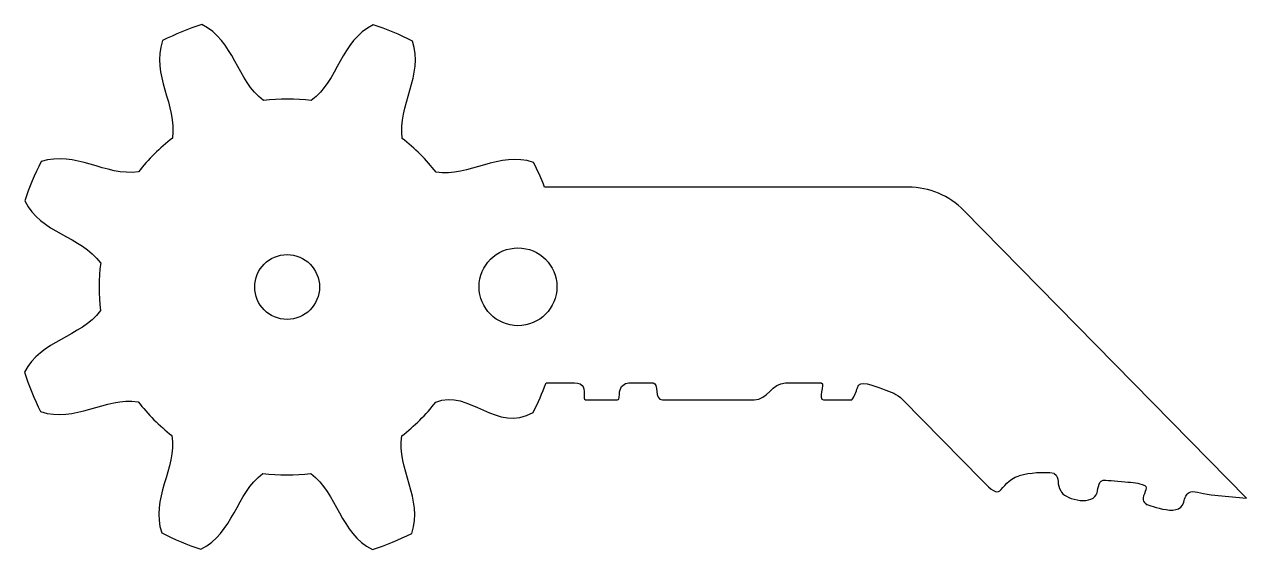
# Model space of a CAD drawing. Extents: x -0.1 to 47, y -20.3 to 0.
import ezdxf

# ---------------------------------------------------------------- set-up
doc = ezdxf.new("R2010")
doc.units = 0
doc.layers.get('0').update_dxf_attribs({"linetype": 'CONTINUOUS'})

msp = doc.modelspace()

# ---------------------------------------------------------------- linework, layer by layer
at = {"color": 7, "linetype": 'CONTINUOUS'}
for p, q in [((33.959, -6.3), (19.93, -6.3)), ((47, -18.3), (36.1, -7.198)), ((19.986, -13.853), (20.95, -13.853)), ((23.18, -13.853), (24.113, -13.853)), ((29.224, -13.853), (30.598, -13.853)), ((21.512, -14.5), (22.744, -14.5)), ((24.48, -14.5), (28.012, -14.5)), ((30.679, -14.5), (31.781, -14.5)), ((33.731, -14.492), (36.785, -17.602)), ((45.631, -18.165), (47, -18.3))]:
    msp.add_line(p, q, dxfattribs=at)
for centre, radius in [((10, -10.15), 1.25), ((18.904, -10.142), 1.5)]:
    msp.add_circle(centre, radius, dxfattribs=at)
for centre, radius, start, end in [((10, -10.15), 10.65, 107.9917, 116.8293), ((10, -10.15), 10.65, 62.9917, 71.8293), ((10, -10.15), 7.25, 82.6026, 97.2185), ((10, -10.15), 7.25, 127.6026, 142.2185), ((10, -10.15), 7.25, 37.6026, 52.2185), ((10, -10.15), 10.65, 152.9917, 161.8293), ((10, -10.15), 10.65, 21.1925, 26.8293), ((33.959, -9.3), 3, 44.4749, 90), ((10, -10.15), 7.25, 172.6026, 187.2185), ((10, -10.15), 10.65, 197.9917, 206.8293), ((10, -10.15), 10.65, 332.9917, 339.6536), ((30.608, -13.687), 1.427, 325.2499, 345.9179), ((10, -10.15), 7.25, 217.6026, 232.2185), ((10, -10.15), 7.25, 307.6026, 322.2185), ((10, -10.15), 7.25, 262.6026, 277.2185), ((39.142, -20.858), 3.543, 82.8602, 104.9034), ((10, -10.15), 10.65, 242.9917, 251.8293), ((10, -10.15), 10.65, 287.9917, 296.8293)]:
    msp.add_arc(centre, radius, start, end, dxfattribs=at)
for points in [[(9.089, -2.957), (8.049, -2.177), (7.964, -0.652), (6.71, -0.021)], [(13.321, -0.031), (12.066, -0.659), (11.976, -2.183), (10.933, -2.96)], [(5.193, -0.646), (4.749, -1.978), (5.764, -3.119), (5.576, -4.406)], [(14.442, -4.42), (14.258, -3.133), (15.276, -1.994), (14.836, -0.661)], [(4.27, -5.708), (2.983, -5.892), (1.844, -4.874), (0.511, -5.314)], [(19.504, -5.343), (18.172, -4.899), (17.031, -5.914), (15.744, -5.726)], [(-0.119, -6.829), (0.509, -8.084), (2.033, -8.174), (2.81, -9.217)], [(2.807, -11.061), (2.027, -12.101), (0.502, -12.186), (-0.129, -13.44)], [(15.73, -14.592), (17.03, -14.066), (18.093, -15.81), (19.489, -14.986)], [(24.113, -13.853), (24.359, -13.853), (24.119, -14.511), (24.48, -14.5)], [(28.012, -14.5), (28.544, -14.5), (28.696, -13.853), (29.224, -13.853)], [(0.496, -14.957), (1.828, -15.401), (2.969, -14.386), (4.256, -14.574)], [(5.558, -15.88), (5.742, -17.167), (4.724, -18.306), (5.164, -19.639)], [(14.807, -19.654), (15.251, -18.322), (14.236, -17.181), (14.424, -15.894)], [(6.679, -20.269), (7.934, -19.641), (8.024, -18.117), (9.067, -17.34)], [(10.911, -17.343), (11.951, -18.123), (12.036, -19.648), (13.29, -20.279)], [(39.582, -17.343), (39.822, -17.522), (39.655, -17.764), (39.844, -18.012)]]:
    msp.add_open_spline(points, degree=3, dxfattribs=at)
for points, knots in [([(20.95, -13.853), (21.143, -13.853), (21.388, -13.836), (21.471, -14.175), (21.442, -14.5), (21.512, -14.5)], [0, 0, 0, 0, 0.517237, 0.84797, 1, 1, 1, 1]), ([(22.744, -14.5), (22.823, -14.5), (22.771, -14.067), (22.992, -13.853), (23.18, -13.853)], [0, 0, 0, 0, 0.38685, 1, 1, 1, 1]), ([(30.598, -13.853), (30.697, -13.853), (30.591, -14.185), (30.567, -14.5), (30.679, -14.5)], [0, 0, 0, 0, 0.526016, 1, 1, 1, 1]), ([(31.992, -14.034), (32.069, -13.726), (33.057, -14.131), (33.514, -14.271), (33.731, -14.492)], [0, 0, 0, 0, 0.527261, 1, 1, 1, 1]), ([(36.785, -17.602), (37.21, -18.035), (37.506, -18.195), (37.795, -17.55), (38.231, -17.434)], [0, 0, 0, 0, 0.460711, 1, 1, 1, 1]), ([(39.844, -18.012), (39.905, -18.314), (41.427, -18.718), (41.244, -17.673), (41.467, -17.602)], [0, 0, 0, 0, 0.70566, 1, 1, 1, 1]), ([(41.467, -17.602), (41.504, -17.59), (42.506, -17.694), (42.8, -17.689), (43.078, -17.813)], [0, 0, 0, 0, 0.477701, 1, 1, 1, 1]), ([(43.078, -17.813), (43.233, -17.882), (42.869, -18.319), (43.087, -18.492), (43.147, -18.551)], [0, 0, 0, 0, 0.680949, 1, 1, 1, 1]), ([(44.575, -18.453), (44.61, -18.278), (44.811, -17.897), (45.205, -18.123), (45.631, -18.165)], [0, 0, 0, 0, 0.363922, 1, 1, 1, 1]), ([(43.147, -18.551), (43.098, -18.502), (43.731, -18.788), (44.507, -18.79), (44.575, -18.453)], [0, 0, 0, 0, 0.494583, 1, 1, 1, 1])]:
    msp.add_open_spline(points, degree=3, knots=knots, dxfattribs=at)

doc.saveas('drawing.dxf')
